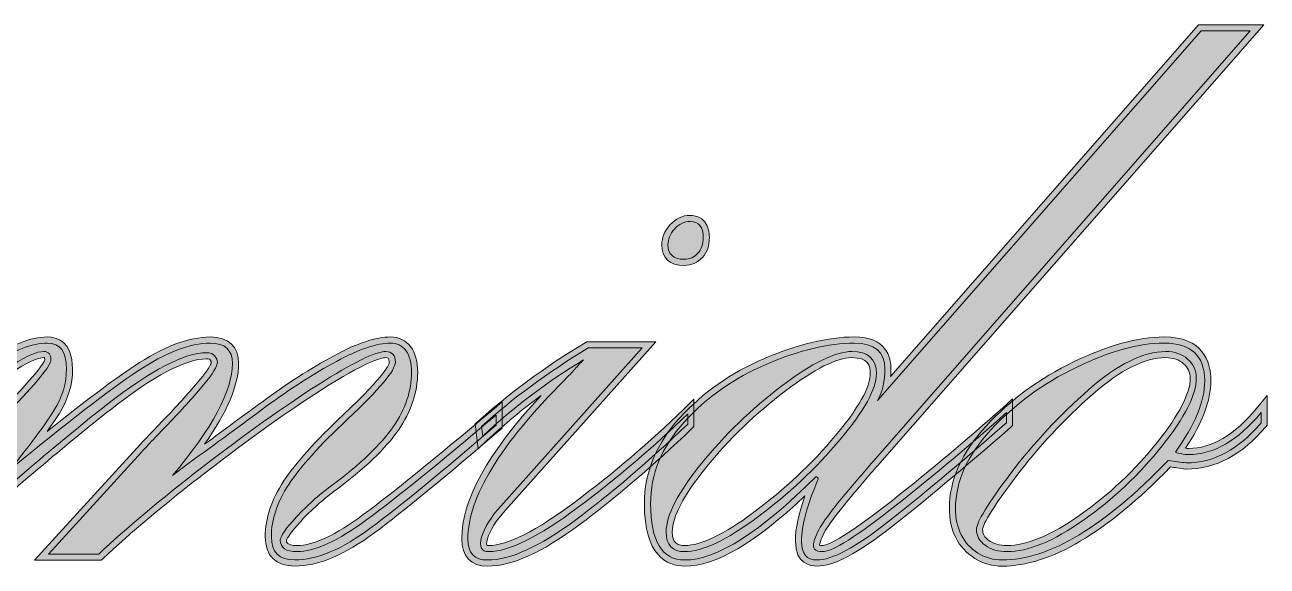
# Model space of a CAD drawing. Header units: inches. Extents: x 287 to 692, y -244 to -130.
# Drawn here: x 489.4 to 691.9, y -239.1 to -150.8 of the extents above; entities that cross this region are included whole.
import ezdxf

# ---------------------------------------------------------------- set-up
doc = ezdxf.new("R2010")
doc.units = ezdxf.units.IN
doc.header["$MEASUREMENT"] = 0
doc.layers.add('Layer 1', color=7, linetype='Continuous')

# ---------------------------------------------------------------- blocks, each defined once
blk = doc.blocks.new('block 2')
at = {"layer": 'Layer 1', "true_color": 0x231f20}
h = blk.add_hatch(color=250, dxfattribs=at)
h.dxf.hatch_style = 2
edge = h.paths.add_edge_path()
edge.add_spline(control_points=[(618.53, -239.05), (617.47, -239.05), (614.99, -238.66), (614.99, -235.03), (614.99, -232.96), (615.51, -230.52), (616.55, -227.61), (608.41, -235.31), (601.98, -239.05), (596.95, -239.05), (593.96, -239.05), (590.38, -237.29), (590.38, -228.87), (590.38, -223.82), (592.31, -219.13), (596.11, -214.92), (599.84, -210.8), (604.49, -207.53), (609.94, -205.2), (615.38, -202.88), (620.3, -201.7), (624.59, -201.7), (629.79, -201.7), (630.57, -204.96), (630.57, -206.9), (630.57, -207.32), (630.55, -207.73), (630.52, -208.14), (630.52, -208.14), (680.68, -150.82), (680.68, -150.82), (680.68, -150.82), (691.34, -150.82), (691.34, -150.82), (691.34, -150.82), (628.37, -222.7), (628.37, -222.7), (627, -224.26), (625.49, -226.03), (623.89, -227.95), (622.29, -229.87), (621.11, -231.39), (620.39, -232.46), (619.7, -233.47), (619.22, -234.46), (618.96, -235.39), (618.93, -235.5), (618.92, -235.58), (618.91, -235.63), (618.99, -235.65), (619.14, -235.69), (619.41, -235.69), (620.04, -235.69), (622.41, -234.97), (630.8, -228.33), (637.13, -223.33), (643.17, -218.26), (648.73, -213.29), (648.73, -213.29), (650.39, -211.79), (650.39, -211.79), (650.39, -211.79), (650.39, -216.14), (650.39, -216.14), (650.39, -216.14), (650.05, -216.44), (650.05, -216.44), (642.4, -223.12), (635.86, -228.59), (630.62, -232.69), (625.15, -236.97), (621.2, -239.05), (618.53, -239.05)], knot_values=[0, 0, 0, 0, 1, 1, 1, 2, 2, 2, 3, 3, 3, 4, 4, 4, 5, 5, 5, 6, 6, 6, 7, 7, 7, 8, 8, 8, 9, 9, 9, 10, 10, 10, 11, 11, 11, 12, 12, 12, 13, 13, 13, 14, 14, 14, 15, 15, 15, 16, 16, 16, 17, 17, 17, 18, 18, 18, 19, 19, 19, 20, 20, 20, 21, 21, 21, 22, 22, 22, 23, 23, 23, 24, 24, 24, 24], degree=3, periodic=1)
edge = h.paths.add_edge_path()
edge.add_spline(control_points=[(624.2, -205.07), (621.76, -205.07), (618.12, -206.89), (613.38, -210.48), (608.51, -214.16), (604.15, -218.37), (600.42, -223.01), (596.77, -227.52), (594.92, -231.04), (594.92, -233.46), (594.92, -235.31), (595.73, -235.69), (596.95, -235.69), (599.58, -235.69), (603.38, -233.86), (608.22, -230.27), (613.18, -226.59), (617.66, -222.39), (621.53, -217.78), (626.22, -212.2), (627.2, -209.21), (627.2, -207.68), (627.2, -206.33), (626.84, -205.07), (624.2, -205.07)], knot_values=[0, 0, 0, 0, 1, 1, 1, 2, 2, 2, 3, 3, 3, 4, 4, 4, 5, 5, 5, 6, 6, 6, 7, 7, 7, 8, 8, 8, 8], degree=3, periodic=1)
h = blk.add_hatch(color=250, dxfattribs=at)
h.dxf.hatch_style = 2
edge = h.paths.add_edge_path()
edge.add_spline(control_points=[(628.4, -212.08), (628.4, -212.08), (681.13, -151.82), (681.13, -151.82), (681.13, -151.82), (689.14, -151.82), (689.14, -151.82), (689.14, -151.82), (627.62, -222.04), (627.62, -222.04), (626.25, -223.6), (624.75, -225.36), (623.12, -227.31), (621.5, -229.26), (620.31, -230.79), (619.56, -231.9), (618.81, -233.01), (618.29, -234.08), (618, -235.12), (617.7, -236.17), (618.17, -236.69), (619.41, -236.69), (621.04, -236.69), (625.04, -234.16), (631.42, -229.12), (637.8, -224.07), (643.79, -219.04), (649.39, -214.03), (649.39, -214.03), (649.39, -215.69), (649.39, -215.69), (641.71, -222.4), (635.25, -227.8), (630.01, -231.9), (624.77, -236), (620.94, -238.05), (618.53, -238.05), (616.84, -238.05), (615.99, -237.04), (615.99, -235.03), (615.99, -232.42), (616.91, -229.04), (618.73, -224.87), (618.73, -224.81), (618.68, -224.72), (618.58, -224.63), (618.48, -224.53), (618.4, -224.48), (618.34, -224.48), (609.29, -233.53), (602.16, -238.05), (596.95, -238.05), (593.24, -238.05), (591.38, -234.99), (591.38, -228.87), (591.38, -224.06), (593.21, -219.63), (596.85, -215.59), (600.5, -211.56), (604.99, -208.4), (610.33, -206.12), (615.67, -203.84), (620.42, -202.7), (624.59, -202.7), (627.91, -202.7), (629.57, -204.1), (629.57, -206.9), (629.57, -208.85), (629.18, -210.58), (628.4, -212.08)], knot_values=[0, 0, 0, 0, 1, 1, 1, 2, 2, 2, 3, 3, 3, 4, 4, 4, 5, 5, 5, 6, 6, 6, 7, 7, 7, 8, 8, 8, 9, 9, 9, 10, 10, 10, 11, 11, 11, 12, 12, 12, 13, 13, 13, 14, 14, 14, 15, 15, 15, 16, 16, 16, 17, 17, 17, 18, 18, 18, 19, 19, 19, 20, 20, 20, 21, 21, 21, 22, 22, 22, 23, 23, 23, 23], degree=3, periodic=1)
edge = h.paths.add_edge_path()
edge.add_spline(control_points=[(624.2, -204.07), (621.53, -204.07), (617.72, -205.94), (612.77, -209.68), (607.82, -213.43), (603.45, -217.66), (599.64, -222.38), (595.83, -227.1), (593.92, -230.79), (593.92, -233.46), (593.92, -235.61), (594.93, -236.69), (596.95, -236.69), (599.82, -236.69), (603.77, -234.82), (608.82, -231.07), (613.86, -227.33), (618.35, -223.11), (622.29, -218.42), (626.23, -213.74), (628.2, -210.16), (628.2, -207.68), (628.2, -205.27), (626.87, -204.07), (624.2, -204.07)], knot_values=[0, 0, 0, 0, 1, 1, 1, 2, 2, 2, 3, 3, 3, 4, 4, 4, 5, 5, 5, 6, 6, 6, 7, 7, 7, 8, 8, 8, 8], degree=3, periodic=1)
h = blk.add_hatch(color=250, dxfattribs=at)
h.dxf.hatch_style = 2
edge = h.paths.add_edge_path()
edge.add_spline(control_points=[(564.82, -239.05), (562.1, -239.05), (560.6, -237.48), (560.6, -234.64), (560.6, -228.26), (564.84, -220.58), (573.53, -211.25), (570.47, -213.5), (567.52, -215.95), (564.72, -218.57), (564.72, -218.57), (563.29, -219.91), (563.29, -219.91), (563.29, -219.91), (562.79, -215.88), (562.79, -215.88), (562.79, -215.88), (563.17, -215.54), (563.17, -215.54), (568.14, -211.03), (574.04, -206.68), (580.71, -202.63), (580.71, -202.63), (580.95, -202.48), (580.95, -202.48), (580.95, -202.48), (592.25, -202.48), (592.25, -202.48), (592.25, -202.48), (567.72, -229.93), (567.72, -229.93), (566.2, -231.63), (565.22, -233.21), (564.81, -234.62), (564.59, -235.36), (564.68, -235.62), (564.69, -235.65), (564.69, -235.65), (564.69, -235.65), (564.69, -235.65), (564.71, -235.65), (564.8, -235.69), (565.02, -235.69), (568.04, -235.69), (572.73, -233.32), (578.97, -228.66), (585.35, -223.89), (591.33, -218.79), (596.74, -213.51), (596.74, -213.51), (598.44, -211.85), (598.44, -211.85), (598.44, -211.85), (598.44, -216.31), (598.44, -216.31), (598.44, -216.31), (598.13, -216.61), (598.13, -216.61), (591.81, -222.67), (585.64, -227.95), (579.77, -232.31), (573.68, -236.85), (568.79, -239.05), (564.82, -239.05)], knot_values=[0, 0, 0, 0, 1, 1, 1, 2, 2, 2, 3, 3, 3, 4, 4, 4, 5, 5, 5, 6, 6, 6, 7, 7, 7, 8, 8, 8, 9, 9, 9, 10, 10, 10, 11, 11, 11, 12, 12, 12, 13, 13, 13, 14, 14, 14, 15, 15, 15, 16, 16, 16, 17, 17, 17, 18, 18, 18, 19, 19, 19, 20, 20, 20, 21, 21, 21, 21], degree=3, periodic=1)
edge = h.paths.add_edge_path()
edge.add_spline(control_points=[(596.85, -190.03), (594.54, -190.03), (593.22, -188.81), (593.22, -186.69), (593.22, -185.53), (593.66, -184.44), (594.54, -183.44), (595.45, -182.4), (596.56, -181.88), (597.83, -181.88), (598.78, -181.88), (600.98, -182.23), (600.98, -185.51), (600.98, -186.81), (600.6, -187.89), (599.84, -188.72), (599.06, -189.59), (598.06, -190.03), (596.85, -190.03)], knot_values=[0, 0, 0, 0, 1, 1, 1, 2, 2, 2, 3, 3, 3, 4, 4, 4, 5, 5, 5, 6, 6, 6, 6], degree=3, periodic=1)
h = blk.add_hatch(color=250, dxfattribs=at)
h.dxf.hatch_style = 2
edge = h.paths.add_edge_path()
edge.add_spline(control_points=[(564.04, -217.84), (564.04, -217.84), (563.85, -216.28), (563.85, -216.28), (568.79, -211.78), (574.59, -207.52), (581.23, -203.48), (581.23, -203.48), (590.02, -203.48), (590.02, -203.48), (590.02, -203.48), (566.97, -229.26), (566.97, -229.26), (565.34, -231.09), (564.3, -232.78), (563.85, -234.34), (563.39, -235.91), (563.78, -236.69), (565.02, -236.69), (568.27, -236.69), (573.12, -234.28), (579.57, -229.46), (586.01, -224.64), (591.97, -219.56), (597.44, -214.23), (597.44, -214.23), (597.44, -215.89), (597.44, -215.89), (591.12, -221.94), (585.04, -227.15), (579.18, -231.51), (573.32, -235.87), (568.53, -238.05), (564.82, -238.05), (562.67, -238.05), (561.6, -236.92), (561.6, -234.64), (561.6, -227.87), (566.87, -219.21), (577.42, -208.66), (578.01, -208.07), (578.54, -207.5), (579.03, -206.95), (579.52, -206.4), (579.99, -205.89), (580.45, -205.44), (574.59, -208.95), (569.12, -213.09), (564.04, -217.84)], knot_values=[0, 0, 0, 0, 1, 1, 1, 2, 2, 2, 3, 3, 3, 4, 4, 4, 5, 5, 5, 6, 6, 6, 7, 7, 7, 8, 8, 8, 9, 9, 9, 10, 10, 10, 11, 11, 11, 12, 12, 12, 13, 13, 13, 14, 14, 14, 15, 15, 15, 16, 16, 16, 16], degree=3, periodic=1)
edge = h.paths.add_edge_path()
edge.add_spline(control_points=[(597.83, -182.88), (599.26, -182.88), (599.98, -183.76), (599.98, -185.51), (599.98, -186.56), (599.69, -187.4), (599.1, -188.05), (598.51, -188.7), (597.76, -189.03), (596.85, -189.03), (595.1, -189.03), (594.22, -188.25), (594.22, -186.69), (594.22, -185.77), (594.57, -184.91), (595.29, -184.1), (596.01, -183.28), (596.85, -182.88), (597.83, -182.88)], knot_values=[0, 0, 0, 0, 1, 1, 1, 2, 2, 2, 3, 3, 3, 4, 4, 4, 5, 5, 5, 6, 6, 6, 6], degree=3, periodic=1)
h = blk.add_hatch(color=250, dxfattribs=at)
h.dxf.hatch_style = 2
edge = h.paths.add_edge_path()
edge.add_spline(control_points=[(533.38, -239.05), (530.28, -239.05), (528.57, -237.35), (528.57, -234.25), (528.57, -231.26), (529.58, -228.22), (531.57, -225.2), (533.49, -222.28), (536.76, -218.64), (541.29, -214.38), (548.41, -207.7), (548.78, -206.08), (548.78, -205.83), (548.78, -205.07), (548.57, -205.07), (548.22, -205.07), (547.38, -205.07), (544.9, -205.75), (537.72, -210.33), (532.12, -213.91), (525.82, -218.39), (519, -223.66), (512.19, -228.92), (506.52, -233.68), (502.13, -237.81), (502.13, -237.81), (501.84, -238.08), (501.84, -238.08), (501.84, -238.08), (490.98, -238.08), (490.98, -238.08), (490.98, -238.08), (507.64, -219.8), (507.64, -219.8), (508.69, -218.68), (510.27, -217.02), (512.39, -214.8), (514.48, -212.62), (516.29, -210.61), (517.77, -208.85), (519.68, -206.56), (519.77, -205.89), (519.78, -205.82), (519.78, -205.81), (519.77, -205.69), (519.57, -205.43), (519.53, -205.39), (519.43, -205.26), (519.02, -205.26), (515.62, -205.26), (510.34, -208.05), (503.33, -213.55), (496.15, -219.17), (487.6, -226.45), (477.89, -235.18), (477.89, -235.18), (474.79, -238.08), (474.79, -238.08), (474.79, -238.08), (463.76, -238.08), (463.76, -238.08), (463.76, -238.08), (485.85, -213.36), (485.85, -213.36), (491.9, -207.15), (492.57, -205.68), (492.64, -205.38), (492.63, -205.22), (492.6, -205.12), (492.58, -205.07), (492.58, -205.07), (492.52, -205.07), (492.46, -205.07), (491.83, -205.07), (490.55, -205.41), (488.01, -207.01), (485.84, -208.39), (483.43, -210.13), (480.88, -212.17), (478.29, -214.25), (475.6, -216.47), (472.9, -218.79), (472.9, -218.79), (471.24, -220.21), (471.24, -220.21), (471.24, -220.21), (471.24, -215.83), (471.24, -215.83), (471.24, -215.83), (471.57, -215.54), (471.57, -215.54), (476.4, -211.16), (480.51, -207.75), (483.77, -205.41), (487.18, -202.95), (490.3, -201.7), (493.05, -201.7), (494.59, -201.7), (497.17, -202.38), (497.17, -206.9), (497.17, -209.42), (496.43, -211.89), (494.97, -214.22), (494.45, -215.04), (493.8, -216), (493.02, -217.09), (499, -212.32), (503.75, -208.75), (507.19, -206.46), (511.92, -203.3), (516.1, -201.7), (519.61, -201.7), (522.58, -201.7), (524.22, -203.24), (524.22, -206.02), (524.22, -209.54), (522.4, -213.87), (518.69, -219.17), (521.94, -216.78), (525.07, -214.48), (528.1, -212.25), (532.08, -209.31), (535.98, -206.8), (539.69, -204.8), (543.55, -202.72), (546.6, -201.7), (549, -201.7), (550.35, -201.7), (551.48, -202.26), (552.29, -203.32), (553.04, -204.31), (553.42, -205.71), (553.42, -207.49), (553.42, -210.68), (552.36, -213.84), (550.27, -216.89), (548.22, -219.87), (544.71, -223.22), (539.83, -226.84), (537.93, -228.24), (536.11, -229.87), (534.4, -231.7), (532.19, -234.08), (532.04, -234.78), (532.03, -234.85), (532.03, -235.11), (532.03, -235.69), (533.77, -235.69), (536.4, -235.69), (540.03, -233.99), (544.55, -230.66), (549.22, -227.21), (556.28, -221.49), (565.54, -213.66), (565.54, -213.66), (567.19, -212.26), (567.19, -212.26), (567.19, -212.26), (567.19, -216.54), (567.19, -216.54), (567.19, -216.54), (566.84, -216.84), (566.84, -216.84), (558.01, -224.44), (551.14, -230.07), (546.43, -233.58), (541.55, -237.21), (537.16, -239.05), (533.38, -239.05)], knot_values=[0, 0, 0, 0, 1, 1, 1, 2, 2, 2, 3, 3, 3, 4, 4, 4, 5, 5, 5, 6, 6, 6, 7, 7, 7, 8, 8, 8, 9, 9, 9, 10, 10, 10, 11, 11, 11, 12, 12, 12, 13, 13, 13, 14, 14, 14, 15, 15, 15, 16, 16, 16, 17, 17, 17, 18, 18, 18, 19, 19, 19, 20, 20, 20, 21, 21, 21, 22, 22, 22, 23, 23, 23, 24, 24, 24, 25, 25, 25, 26, 26, 26, 27, 27, 27, 28, 28, 28, 29, 29, 29, 30, 30, 30, 31, 31, 31, 32, 32, 32, 33, 33, 33, 34, 34, 34, 35, 35, 35, 36, 36, 36, 37, 37, 37, 38, 38, 38, 39, 39, 39, 40, 40, 40, 41, 41, 41, 42, 42, 42, 43, 43, 43, 44, 44, 44, 45, 45, 45, 46, 46, 46, 47, 47, 47, 48, 48, 48, 49, 49, 49, 50, 50, 50, 51, 51, 51, 52, 52, 52, 53, 53, 53, 54, 54, 54, 55, 55, 55, 56, 56, 56, 56], degree=3, periodic=1)
h = blk.add_hatch(color=250, dxfattribs=at)
h.dxf.hatch_style = 2
edge = h.paths.add_edge_path()
edge.add_spline(control_points=[(648.71, -239.05), (647.09, -239.05), (645.59, -238.62), (644.23, -237.78), (642.87, -236.94), (641.83, -235.8), (641.12, -234.4), (640.44, -233.03), (640.09, -231.43), (640.09, -229.66), (640.09, -225.06), (642.12, -220.52), (646.12, -216.18), (650.03, -211.94), (654.81, -208.44), (660.33, -205.76), (665.88, -203.07), (670.84, -201.7), (675.08, -201.7), (681.39, -201.7), (682.72, -205.59), (682.72, -208.85), (682.72, -212.06), (681.33, -215.75), (678.59, -219.84), (678.75, -219.86), (678.91, -219.87), (679.08, -219.87), (682.85, -219.87), (686.57, -217.69), (690.13, -213.39), (690.13, -213.39), (691.9, -211.26), (691.9, -211.26), (691.9, -211.26), (691.9, -216.05), (691.9, -216.05), (691.9, -216.05), (691.66, -216.33), (691.66, -216.33), (687.84, -220.91), (683.47, -223.23), (678.69, -223.23), (678.69, -223.23), (678.62, -223.23), (678.62, -223.23), (678.62, -223.23), (677.18, -223.03), (677.18, -223.03), (676.86, -222.98), (676.52, -222.94), (676.14, -222.89), (665.71, -233.62), (656.49, -239.05), (648.71, -239.05)], knot_values=[0, 0, 0, 0, 1, 1, 1, 2, 2, 2, 3, 3, 3, 4, 4, 4, 5, 5, 5, 6, 6, 6, 7, 7, 7, 8, 8, 8, 9, 9, 9, 10, 10, 10, 11, 11, 11, 12, 12, 12, 13, 13, 13, 14, 14, 14, 15, 15, 15, 16, 16, 16, 17, 17, 17, 18, 18, 18, 18], degree=3, periodic=1)
edge = h.paths.add_edge_path()
edge.add_spline(control_points=[(675.37, -205.07), (671.99, -205.07), (667.99, -207.07), (663.48, -211.02), (658.83, -215.09), (654.61, -219.63), (650.92, -224.5), (645.9, -231.14), (645.51, -232.74), (645.51, -233.07), (645.51, -233.79), (645.83, -234.36), (646.51, -234.85), (647.28, -235.41), (648.28, -235.69), (649.49, -235.69), (652.71, -235.69), (656.71, -234.02), (661.37, -230.74), (666.12, -227.39), (670.37, -223.38), (674, -218.83), (677.55, -214.38), (679.35, -210.89), (679.35, -208.46), (679.35, -207.46), (679, -206.67), (678.28, -206.05), (677.52, -205.39), (676.56, -205.07), (675.37, -205.07)], knot_values=[0, 0, 0, 0, 1, 1, 1, 2, 2, 2, 3, 3, 3, 4, 4, 4, 5, 5, 5, 6, 6, 6, 7, 7, 7, 8, 8, 8, 9, 9, 9, 10, 10, 10, 10], degree=3, periodic=1)
h = blk.add_hatch(color=250, dxfattribs=at)
h.dxf.hatch_style = 2
edge = h.paths.add_edge_path()
edge.add_spline(control_points=[(472.24, -218.03), (472.24, -218.03), (472.24, -216.28), (472.24, -216.28), (477.06, -211.92), (481.1, -208.56), (484.35, -206.22), (487.61, -203.87), (490.51, -202.7), (493.05, -202.7), (495.13, -202.7), (496.17, -204.1), (496.17, -206.9), (496.17, -209.25), (495.49, -211.51), (494.12, -213.69), (492.75, -215.87), (490.44, -219.01), (487.19, -223.11), (496.3, -215.63), (503.15, -210.35), (507.74, -207.29), (512.33, -204.23), (516.29, -202.7), (519.61, -202.7), (522.02, -202.7), (523.22, -203.81), (523.22, -206.02), (523.22, -210.45), (519.96, -216.54), (513.46, -224.28), (513.46, -224.28), (516.19, -222.23), (516.19, -222.23), (520.55, -219.04), (524.72, -215.98), (528.69, -213.05), (532.66, -210.12), (536.49, -207.67), (540.16, -205.68), (543.84, -203.7), (546.79, -202.7), (549, -202.7), (550.04, -202.7), (550.87, -203.11), (551.49, -203.92), (552.11, -204.74), (552.42, -205.92), (552.42, -207.49), (552.42, -210.48), (551.43, -213.43), (549.44, -216.33), (547.46, -219.22), (544.05, -222.46), (539.24, -226.04), (537.28, -227.47), (535.43, -229.13), (533.67, -231.02), (531.91, -232.91), (531.03, -234.18), (531.03, -234.83), (531.03, -236.07), (531.95, -236.69), (533.77, -236.69), (536.63, -236.69), (540.42, -234.95), (545.14, -231.46), (549.87, -227.98), (556.88, -222.3), (566.19, -214.42), (566.19, -214.42), (566.19, -216.08), (566.19, -216.08), (557.34, -223.7), (550.55, -229.26), (545.83, -232.78), (541.11, -236.3), (536.96, -238.05), (533.38, -238.05), (530.84, -238.05), (529.57, -236.78), (529.57, -234.25), (529.57, -231.45), (530.51, -228.61), (532.4, -225.75), (534.29, -222.88), (537.48, -219.34), (541.97, -215.1), (547.18, -210.22), (549.78, -207.13), (549.78, -205.83), (549.78, -204.66), (549.26, -204.07), (548.22, -204.07), (546.53, -204.07), (542.85, -205.88), (537.19, -209.49), (531.52, -213.1), (525.26, -217.56), (518.39, -222.87), (511.52, -228.17), (505.87, -232.91), (501.44, -237.08), (501.44, -237.08), (493.24, -237.08), (493.24, -237.08), (493.24, -237.08), (508.38, -220.48), (508.38, -220.48), (509.42, -219.37), (511, -217.71), (513.11, -215.5), (515.23, -213.28), (517.04, -211.28), (518.53, -209.49), (520.03, -207.7), (520.78, -206.48), (520.78, -205.83), (520.78, -205.5), (520.63, -205.16), (520.34, -204.8), (520.05, -204.44), (519.61, -204.26), (519.02, -204.26), (515.38, -204.26), (509.94, -207.1), (502.71, -212.76), (495.49, -218.42), (486.99, -225.65), (477.23, -234.44), (477.23, -234.44), (474.39, -237.08), (474.39, -237.08), (474.39, -237.08), (465.99, -237.08), (465.99, -237.08), (465.99, -237.08), (486.6, -214.03), (486.6, -214.03), (491.29, -209.21), (493.63, -206.35), (493.63, -205.44), (493.63, -204.53), (493.24, -204.07), (492.46, -204.07), (491.35, -204.07), (489.69, -204.77), (487.48, -206.17), (485.27, -207.57), (482.86, -209.31), (480.25, -211.39), (477.65, -213.48), (474.98, -215.69), (472.24, -218.03)], knot_values=[0, 0, 0, 0, 1, 1, 1, 2, 2, 2, 3, 3, 3, 4, 4, 4, 5, 5, 5, 6, 6, 6, 7, 7, 7, 8, 8, 8, 9, 9, 9, 10, 10, 10, 11, 11, 11, 12, 12, 12, 13, 13, 13, 14, 14, 14, 15, 15, 15, 16, 16, 16, 17, 17, 17, 18, 18, 18, 19, 19, 19, 20, 20, 20, 21, 21, 21, 22, 22, 22, 23, 23, 23, 24, 24, 24, 25, 25, 25, 26, 26, 26, 27, 27, 27, 28, 28, 28, 29, 29, 29, 30, 30, 30, 31, 31, 31, 32, 32, 32, 33, 33, 33, 34, 34, 34, 35, 35, 35, 36, 36, 36, 37, 37, 37, 38, 38, 38, 39, 39, 39, 40, 40, 40, 41, 41, 41, 42, 42, 42, 43, 43, 43, 44, 44, 44, 45, 45, 45, 46, 46, 46, 47, 47, 47, 48, 48, 48, 49, 49, 49, 50, 50, 50, 51, 51, 51, 51], degree=3, periodic=1)
h = blk.add_hatch(color=250, dxfattribs=at)
h.dxf.hatch_style = 2
edge = h.paths.add_edge_path()
edge.add_spline(control_points=[(690.9, -214.03), (690.9, -214.03), (690.9, -215.69), (690.9, -215.69), (687.25, -220.05), (683.18, -222.23), (678.69, -222.23), (678.23, -222.17), (677.78, -222.1), (677.32, -222.04), (676.87, -221.97), (676.35, -221.91), (675.76, -221.84), (665.34, -232.65), (656.33, -238.05), (648.71, -238.05), (647.28, -238.05), (645.96, -237.68), (644.75, -236.93), (643.55, -236.18), (642.64, -235.19), (642.02, -233.95), (641.4, -232.72), (641.09, -231.28), (641.09, -229.66), (641.09, -225.29), (643.01, -221.03), (646.85, -216.86), (650.69, -212.7), (655.33, -209.29), (660.77, -206.66), (666.21, -204.02), (670.97, -202.7), (675.08, -202.7), (679.5, -202.7), (681.72, -204.75), (681.72, -208.85), (681.72, -212.17), (680.12, -216.05), (676.93, -220.48), (677.58, -220.74), (678.3, -220.87), (679.08, -220.87), (683.18, -220.87), (687.12, -218.59), (690.9, -214.03)], knot_values=[0, 0, 0, 0, 1, 1, 1, 2, 2, 2, 3, 3, 3, 4, 4, 4, 5, 5, 5, 6, 6, 6, 7, 7, 7, 8, 8, 8, 9, 9, 9, 10, 10, 10, 11, 11, 11, 12, 12, 12, 13, 13, 13, 14, 14, 14, 15, 15, 15, 15], degree=3, periodic=1)
edge = h.paths.add_edge_path()
edge.add_spline(control_points=[(675.37, -204.07), (671.72, -204.07), (667.54, -206.14), (662.82, -210.27), (658.1, -214.41), (653.87, -218.95), (650.12, -223.89), (646.38, -228.84), (644.51, -231.9), (644.51, -233.07), (644.51, -234.12), (644.98, -234.98), (645.93, -235.66), (646.87, -236.34), (648.06, -236.69), (649.49, -236.69), (652.94, -236.69), (657.09, -234.98), (661.94, -231.56), (666.79, -228.14), (671.07, -224.11), (674.78, -219.45), (678.49, -214.8), (680.35, -211.13), (680.35, -208.46), (680.35, -207.16), (679.88, -206.1), (678.93, -205.29), (677.99, -204.48), (676.8, -204.07), (675.37, -204.07)], knot_values=[0, 0, 0, 0, 1, 1, 1, 2, 2, 2, 3, 3, 3, 4, 4, 4, 5, 5, 5, 6, 6, 6, 7, 7, 7, 8, 8, 8, 9, 9, 9, 10, 10, 10, 10], degree=3, periodic=1)
at = {"layer": 'Layer 1', "lineweight": 0}
for points, knots in [([(618.53, -239.05), (617.47, -239.05), (614.99, -238.66), (614.99, -235.03), (614.99, -232.96), (615.51, -230.52), (616.55, -227.61), (608.41, -235.31), (601.98, -239.05), (596.95, -239.05), (593.96, -239.05), (590.38, -237.29), (590.38, -228.87), (590.38, -223.82), (592.31, -219.13), (596.11, -214.92), (599.84, -210.8), (604.49, -207.53), (609.94, -205.2), (615.38, -202.88), (620.3, -201.7), (624.59, -201.7), (629.79, -201.7), (630.57, -204.96), (630.57, -206.9), (630.57, -207.32), (630.55, -207.73), (630.52, -208.14), (630.52, -208.14), (680.68, -150.82), (680.68, -150.82), (680.68, -150.82), (691.34, -150.82), (691.34, -150.82), (691.34, -150.82), (628.37, -222.7), (628.37, -222.7), (627, -224.26), (625.49, -226.03), (623.89, -227.95), (622.29, -229.87), (621.11, -231.39), (620.39, -232.46), (619.7, -233.47), (619.22, -234.46), (618.96, -235.39), (618.93, -235.5), (618.92, -235.58), (618.91, -235.63), (618.99, -235.65), (619.14, -235.69), (619.41, -235.69), (620.04, -235.69), (622.41, -234.97), (630.8, -228.33), (637.13, -223.33), (643.17, -218.26), (648.73, -213.29), (648.73, -213.29), (650.39, -211.79), (650.39, -211.79), (650.39, -211.79), (650.39, -216.14), (650.39, -216.14), (650.39, -216.14), (650.05, -216.44), (650.05, -216.44), (642.4, -223.12), (635.86, -228.59), (630.62, -232.69), (625.15, -236.97), (621.2, -239.05), (618.53, -239.05)], [0, 0, 0, 0, 1, 1, 1, 2, 2, 2, 3, 3, 3, 4, 4, 4, 5, 5, 5, 6, 6, 6, 7, 7, 7, 8, 8, 8, 9, 9, 9, 10, 10, 10, 11, 11, 11, 12, 12, 12, 13, 13, 13, 14, 14, 14, 15, 15, 15, 16, 16, 16, 17, 17, 17, 18, 18, 18, 19, 19, 19, 20, 20, 20, 21, 21, 21, 22, 22, 22, 23, 23, 23, 24, 24, 24, 24]), ([(628.4, -212.08), (628.4, -212.08), (681.13, -151.82), (681.13, -151.82), (681.13, -151.82), (689.14, -151.82), (689.14, -151.82), (689.14, -151.82), (627.62, -222.04), (627.62, -222.04), (626.25, -223.6), (624.75, -225.36), (623.12, -227.31), (621.5, -229.26), (620.31, -230.79), (619.56, -231.9), (618.81, -233.01), (618.29, -234.08), (618, -235.12), (617.7, -236.17), (618.17, -236.69), (619.41, -236.69), (621.04, -236.69), (625.04, -234.16), (631.42, -229.12), (637.8, -224.07), (643.79, -219.04), (649.39, -214.03), (649.39, -214.03), (649.39, -215.69), (649.39, -215.69), (641.71, -222.4), (635.25, -227.8), (630.01, -231.9), (624.77, -236), (620.94, -238.05), (618.53, -238.05), (616.84, -238.05), (615.99, -237.04), (615.99, -235.03), (615.99, -232.42), (616.91, -229.04), (618.73, -224.87), (618.73, -224.81), (618.68, -224.72), (618.58, -224.63), (618.48, -224.53), (618.4, -224.48), (618.34, -224.48), (609.29, -233.53), (602.16, -238.05), (596.95, -238.05), (593.24, -238.05), (591.38, -234.99), (591.38, -228.87), (591.38, -224.06), (593.21, -219.63), (596.85, -215.59), (600.5, -211.56), (604.99, -208.4), (610.33, -206.12), (615.67, -203.84), (620.42, -202.7), (624.59, -202.7), (627.91, -202.7), (629.57, -204.1), (629.57, -206.9), (629.57, -208.85), (629.18, -210.58), (628.4, -212.08)], [0, 0, 0, 0, 1, 1, 1, 2, 2, 2, 3, 3, 3, 4, 4, 4, 5, 5, 5, 6, 6, 6, 7, 7, 7, 8, 8, 8, 9, 9, 9, 10, 10, 10, 11, 11, 11, 12, 12, 12, 13, 13, 13, 14, 14, 14, 15, 15, 15, 16, 16, 16, 17, 17, 17, 18, 18, 18, 19, 19, 19, 20, 20, 20, 21, 21, 21, 22, 22, 22, 23, 23, 23, 23]), ([(596.85, -190.03), (594.54, -190.03), (593.22, -188.81), (593.22, -186.69), (593.22, -185.53), (593.66, -184.44), (594.54, -183.44), (595.45, -182.4), (596.56, -181.88), (597.83, -181.88), (598.78, -181.88), (600.98, -182.23), (600.98, -185.51), (600.98, -186.81), (600.6, -187.89), (599.84, -188.72), (599.06, -189.59), (598.06, -190.03), (596.85, -190.03)], [0, 0, 0, 0, 1, 1, 1, 2, 2, 2, 3, 3, 3, 4, 4, 4, 5, 5, 5, 6, 6, 6, 6]), ([(597.83, -182.88), (599.26, -182.88), (599.98, -183.76), (599.98, -185.51), (599.98, -186.56), (599.69, -187.4), (599.1, -188.05), (598.51, -188.7), (597.76, -189.03), (596.85, -189.03), (595.1, -189.03), (594.22, -188.25), (594.22, -186.69), (594.22, -185.77), (594.57, -184.91), (595.29, -184.1), (596.01, -183.28), (596.85, -182.88), (597.83, -182.88)], [0, 0, 0, 0, 1, 1, 1, 2, 2, 2, 3, 3, 3, 4, 4, 4, 5, 5, 5, 6, 6, 6, 6]), ([(533.38, -239.05), (530.28, -239.05), (528.57, -237.35), (528.57, -234.25), (528.57, -231.26), (529.58, -228.22), (531.57, -225.2), (533.49, -222.28), (536.76, -218.64), (541.29, -214.38), (548.41, -207.7), (548.78, -206.08), (548.78, -205.83), (548.78, -205.07), (548.57, -205.07), (548.22, -205.07), (547.38, -205.07), (544.9, -205.75), (537.72, -210.33), (532.12, -213.91), (525.82, -218.39), (519, -223.66), (512.19, -228.92), (506.52, -233.68), (502.13, -237.81), (502.13, -237.81), (501.84, -238.08), (501.84, -238.08), (501.84, -238.08), (490.98, -238.08), (490.98, -238.08), (490.98, -238.08), (507.64, -219.8), (507.64, -219.8), (508.69, -218.68), (510.27, -217.02), (512.39, -214.8), (514.48, -212.62), (516.29, -210.61), (517.77, -208.85), (519.68, -206.56), (519.77, -205.89), (519.78, -205.82), (519.78, -205.81), (519.77, -205.69), (519.57, -205.43), (519.53, -205.39), (519.43, -205.26), (519.02, -205.26), (515.62, -205.26), (510.34, -208.05), (503.33, -213.55), (496.15, -219.17), (487.6, -226.45), (477.89, -235.18), (477.89, -235.18), (474.79, -238.08), (474.79, -238.08), (474.79, -238.08), (463.76, -238.08), (463.76, -238.08), (463.76, -238.08), (485.85, -213.36), (485.85, -213.36), (491.9, -207.15), (492.57, -205.68), (492.64, -205.38), (492.63, -205.22), (492.6, -205.12), (492.58, -205.07), (492.58, -205.07), (492.52, -205.07), (492.46, -205.07), (491.83, -205.07), (490.55, -205.41), (488.01, -207.01), (485.84, -208.39), (483.43, -210.13), (480.88, -212.17), (478.29, -214.25), (475.6, -216.47), (472.9, -218.79), (472.9, -218.79), (471.24, -220.21), (471.24, -220.21), (471.24, -220.21), (471.24, -215.83), (471.24, -215.83), (471.24, -215.83), (471.57, -215.54), (471.57, -215.54), (476.4, -211.16), (480.51, -207.75), (483.77, -205.41), (487.18, -202.95), (490.3, -201.7), (493.05, -201.7), (494.59, -201.7), (497.17, -202.38), (497.17, -206.9), (497.17, -209.42), (496.43, -211.89), (494.97, -214.22), (494.45, -215.04), (493.8, -216), (493.02, -217.09), (499, -212.32), (503.75, -208.75), (507.19, -206.46), (511.92, -203.3), (516.1, -201.7), (519.61, -201.7), (522.58, -201.7), (524.22, -203.24), (524.22, -206.02), (524.22, -209.54), (522.4, -213.87), (518.69, -219.17), (521.94, -216.78), (525.07, -214.48), (528.1, -212.25), (532.08, -209.31), (535.98, -206.8), (539.69, -204.8), (543.55, -202.72), (546.6, -201.7), (549, -201.7), (550.35, -201.7), (551.48, -202.26), (552.29, -203.32), (553.04, -204.31), (553.42, -205.71), (553.42, -207.49), (553.42, -210.68), (552.36, -213.84), (550.27, -216.89), (548.22, -219.87), (544.71, -223.22), (539.83, -226.84), (537.93, -228.24), (536.11, -229.87), (534.4, -231.7), (532.19, -234.08), (532.04, -234.78), (532.03, -234.85), (532.03, -235.11), (532.03, -235.69), (533.77, -235.69), (536.4, -235.69), (540.03, -233.99), (544.55, -230.66), (549.22, -227.21), (556.28, -221.49), (565.54, -213.66), (565.54, -213.66), (567.19, -212.26), (567.19, -212.26), (567.19, -212.26), (567.19, -216.54), (567.19, -216.54), (567.19, -216.54), (566.84, -216.84), (566.84, -216.84), (558.01, -224.44), (551.14, -230.07), (546.43, -233.58), (541.55, -237.21), (537.16, -239.05), (533.38, -239.05)], [0, 0, 0, 0, 1, 1, 1, 2, 2, 2, 3, 3, 3, 4, 4, 4, 5, 5, 5, 6, 6, 6, 7, 7, 7, 8, 8, 8, 9, 9, 9, 10, 10, 10, 11, 11, 11, 12, 12, 12, 13, 13, 13, 14, 14, 14, 15, 15, 15, 16, 16, 16, 17, 17, 17, 18, 18, 18, 19, 19, 19, 20, 20, 20, 21, 21, 21, 22, 22, 22, 23, 23, 23, 24, 24, 24, 25, 25, 25, 26, 26, 26, 27, 27, 27, 28, 28, 28, 29, 29, 29, 30, 30, 30, 31, 31, 31, 32, 32, 32, 33, 33, 33, 34, 34, 34, 35, 35, 35, 36, 36, 36, 37, 37, 37, 38, 38, 38, 39, 39, 39, 40, 40, 40, 41, 41, 41, 42, 42, 42, 43, 43, 43, 44, 44, 44, 45, 45, 45, 46, 46, 46, 47, 47, 47, 48, 48, 48, 49, 49, 49, 50, 50, 50, 51, 51, 51, 52, 52, 52, 53, 53, 53, 54, 54, 54, 55, 55, 55, 56, 56, 56, 56]), ([(564.82, -239.05), (562.1, -239.05), (560.6, -237.48), (560.6, -234.64), (560.6, -228.26), (564.84, -220.58), (573.53, -211.25), (570.47, -213.5), (567.52, -215.95), (564.72, -218.57), (564.72, -218.57), (563.29, -219.91), (563.29, -219.91), (563.29, -219.91), (562.79, -215.88), (562.79, -215.88), (562.79, -215.88), (563.17, -215.54), (563.17, -215.54), (568.14, -211.03), (574.04, -206.68), (580.71, -202.63), (580.71, -202.63), (580.95, -202.48), (580.95, -202.48), (580.95, -202.48), (592.25, -202.48), (592.25, -202.48), (592.25, -202.48), (567.72, -229.93), (567.72, -229.93), (566.2, -231.63), (565.22, -233.21), (564.81, -234.62), (564.59, -235.36), (564.68, -235.62), (564.69, -235.65), (564.69, -235.65), (564.69, -235.65), (564.69, -235.65), (564.71, -235.65), (564.8, -235.69), (565.02, -235.69), (568.04, -235.69), (572.73, -233.32), (578.97, -228.66), (585.35, -223.89), (591.33, -218.79), (596.74, -213.51), (596.74, -213.51), (598.44, -211.85), (598.44, -211.85), (598.44, -211.85), (598.44, -216.31), (598.44, -216.31), (598.44, -216.31), (598.13, -216.61), (598.13, -216.61), (591.81, -222.67), (585.64, -227.95), (579.77, -232.31), (573.68, -236.85), (568.79, -239.05), (564.82, -239.05)], [0, 0, 0, 0, 1, 1, 1, 2, 2, 2, 3, 3, 3, 4, 4, 4, 5, 5, 5, 6, 6, 6, 7, 7, 7, 8, 8, 8, 9, 9, 9, 10, 10, 10, 11, 11, 11, 12, 12, 12, 13, 13, 13, 14, 14, 14, 15, 15, 15, 16, 16, 16, 17, 17, 17, 18, 18, 18, 19, 19, 19, 20, 20, 20, 21, 21, 21, 21]), ([(648.71, -239.05), (647.09, -239.05), (645.59, -238.62), (644.23, -237.78), (642.87, -236.94), (641.83, -235.8), (641.12, -234.4), (640.44, -233.03), (640.09, -231.43), (640.09, -229.66), (640.09, -225.06), (642.12, -220.52), (646.12, -216.18), (650.03, -211.94), (654.81, -208.44), (660.33, -205.76), (665.88, -203.07), (670.84, -201.7), (675.08, -201.7), (681.39, -201.7), (682.72, -205.59), (682.72, -208.85), (682.72, -212.06), (681.33, -215.75), (678.59, -219.84), (678.75, -219.86), (678.91, -219.87), (679.08, -219.87), (682.85, -219.87), (686.57, -217.69), (690.13, -213.39), (690.13, -213.39), (691.9, -211.26), (691.9, -211.26), (691.9, -211.26), (691.9, -216.05), (691.9, -216.05), (691.9, -216.05), (691.66, -216.33), (691.66, -216.33), (687.84, -220.91), (683.47, -223.23), (678.69, -223.23), (678.69, -223.23), (678.62, -223.23), (678.62, -223.23), (678.62, -223.23), (677.18, -223.03), (677.18, -223.03), (676.86, -222.98), (676.52, -222.94), (676.14, -222.89), (665.71, -233.62), (656.49, -239.05), (648.71, -239.05)], [0, 0, 0, 0, 1, 1, 1, 2, 2, 2, 3, 3, 3, 4, 4, 4, 5, 5, 5, 6, 6, 6, 7, 7, 7, 8, 8, 8, 9, 9, 9, 10, 10, 10, 11, 11, 11, 12, 12, 12, 13, 13, 13, 14, 14, 14, 15, 15, 15, 16, 16, 16, 17, 17, 17, 18, 18, 18, 18]), ([(472.24, -218.03), (472.24, -218.03), (472.24, -216.28), (472.24, -216.28), (477.06, -211.92), (481.1, -208.56), (484.35, -206.22), (487.61, -203.87), (490.51, -202.7), (493.05, -202.7), (495.13, -202.7), (496.17, -204.1), (496.17, -206.9), (496.17, -209.25), (495.49, -211.51), (494.12, -213.69), (492.75, -215.87), (490.44, -219.01), (487.19, -223.11), (496.3, -215.63), (503.15, -210.35), (507.74, -207.29), (512.33, -204.23), (516.29, -202.7), (519.61, -202.7), (522.02, -202.7), (523.22, -203.81), (523.22, -206.02), (523.22, -210.45), (519.96, -216.54), (513.46, -224.28), (513.46, -224.28), (516.19, -222.23), (516.19, -222.23), (520.55, -219.04), (524.72, -215.98), (528.69, -213.05), (532.66, -210.12), (536.49, -207.67), (540.16, -205.68), (543.84, -203.7), (546.79, -202.7), (549, -202.7), (550.04, -202.7), (550.87, -203.11), (551.49, -203.92), (552.11, -204.74), (552.42, -205.92), (552.42, -207.49), (552.42, -210.48), (551.43, -213.43), (549.44, -216.33), (547.46, -219.22), (544.05, -222.46), (539.24, -226.04), (537.28, -227.47), (535.43, -229.13), (533.67, -231.02), (531.91, -232.91), (531.03, -234.18), (531.03, -234.83), (531.03, -236.07), (531.95, -236.69), (533.77, -236.69), (536.63, -236.69), (540.42, -234.95), (545.14, -231.46), (549.87, -227.98), (556.88, -222.3), (566.19, -214.42), (566.19, -214.42), (566.19, -216.08), (566.19, -216.08), (557.34, -223.7), (550.55, -229.26), (545.83, -232.78), (541.11, -236.3), (536.96, -238.05), (533.38, -238.05), (530.84, -238.05), (529.57, -236.78), (529.57, -234.25), (529.57, -231.45), (530.51, -228.61), (532.4, -225.75), (534.29, -222.88), (537.48, -219.34), (541.97, -215.1), (547.18, -210.22), (549.78, -207.13), (549.78, -205.83), (549.78, -204.66), (549.26, -204.07), (548.22, -204.07), (546.53, -204.07), (542.85, -205.88), (537.19, -209.49), (531.52, -213.1), (525.26, -217.56), (518.39, -222.87), (511.52, -228.17), (505.87, -232.91), (501.44, -237.08), (501.44, -237.08), (493.24, -237.08), (493.24, -237.08), (493.24, -237.08), (508.38, -220.48), (508.38, -220.48), (509.42, -219.37), (511, -217.71), (513.11, -215.5), (515.23, -213.28), (517.04, -211.28), (518.53, -209.49), (520.03, -207.7), (520.78, -206.48), (520.78, -205.83), (520.78, -205.5), (520.63, -205.16), (520.34, -204.8), (520.05, -204.44), (519.61, -204.26), (519.02, -204.26), (515.38, -204.26), (509.94, -207.1), (502.71, -212.76), (495.49, -218.42), (486.99, -225.65), (477.23, -234.44), (477.23, -234.44), (474.39, -237.08), (474.39, -237.08), (474.39, -237.08), (465.99, -237.08), (465.99, -237.08), (465.99, -237.08), (486.6, -214.03), (486.6, -214.03), (491.29, -209.21), (493.63, -206.35), (493.63, -205.44), (493.63, -204.53), (493.24, -204.07), (492.46, -204.07), (491.35, -204.07), (489.69, -204.77), (487.48, -206.17), (485.27, -207.57), (482.86, -209.31), (480.25, -211.39), (477.65, -213.48), (474.98, -215.69), (472.24, -218.03)], [0, 0, 0, 0, 1, 1, 1, 2, 2, 2, 3, 3, 3, 4, 4, 4, 5, 5, 5, 6, 6, 6, 7, 7, 7, 8, 8, 8, 9, 9, 9, 10, 10, 10, 11, 11, 11, 12, 12, 12, 13, 13, 13, 14, 14, 14, 15, 15, 15, 16, 16, 16, 17, 17, 17, 18, 18, 18, 19, 19, 19, 20, 20, 20, 21, 21, 21, 22, 22, 22, 23, 23, 23, 24, 24, 24, 25, 25, 25, 26, 26, 26, 27, 27, 27, 28, 28, 28, 29, 29, 29, 30, 30, 30, 31, 31, 31, 32, 32, 32, 33, 33, 33, 34, 34, 34, 35, 35, 35, 36, 36, 36, 37, 37, 37, 38, 38, 38, 39, 39, 39, 40, 40, 40, 41, 41, 41, 42, 42, 42, 43, 43, 43, 44, 44, 44, 45, 45, 45, 46, 46, 46, 47, 47, 47, 48, 48, 48, 49, 49, 49, 50, 50, 50, 51, 51, 51, 51]), ([(564.04, -217.84), (564.04, -217.84), (563.85, -216.28), (563.85, -216.28), (568.79, -211.78), (574.59, -207.52), (581.23, -203.48), (581.23, -203.48), (590.02, -203.48), (590.02, -203.48), (590.02, -203.48), (566.97, -229.26), (566.97, -229.26), (565.34, -231.09), (564.3, -232.78), (563.85, -234.34), (563.39, -235.91), (563.78, -236.69), (565.02, -236.69), (568.27, -236.69), (573.12, -234.28), (579.57, -229.46), (586.01, -224.64), (591.97, -219.56), (597.44, -214.23), (597.44, -214.23), (597.44, -215.89), (597.44, -215.89), (591.12, -221.94), (585.04, -227.15), (579.18, -231.51), (573.32, -235.87), (568.53, -238.05), (564.82, -238.05), (562.67, -238.05), (561.6, -236.92), (561.6, -234.64), (561.6, -227.87), (566.87, -219.21), (577.42, -208.66), (578.01, -208.07), (578.54, -207.5), (579.03, -206.95), (579.52, -206.4), (579.99, -205.89), (580.45, -205.44), (574.59, -208.95), (569.12, -213.09), (564.04, -217.84)], [0, 0, 0, 0, 1, 1, 1, 2, 2, 2, 3, 3, 3, 4, 4, 4, 5, 5, 5, 6, 6, 6, 7, 7, 7, 8, 8, 8, 9, 9, 9, 10, 10, 10, 11, 11, 11, 12, 12, 12, 13, 13, 13, 14, 14, 14, 15, 15, 15, 16, 16, 16, 16]), ([(624.2, -204.07), (621.53, -204.07), (617.72, -205.94), (612.77, -209.68), (607.82, -213.43), (603.45, -217.66), (599.64, -222.38), (595.83, -227.1), (593.92, -230.79), (593.92, -233.46), (593.92, -235.61), (594.93, -236.69), (596.95, -236.69), (599.82, -236.69), (603.77, -234.82), (608.82, -231.07), (613.86, -227.33), (618.35, -223.11), (622.29, -218.42), (626.23, -213.74), (628.2, -210.16), (628.2, -207.68), (628.2, -205.27), (626.87, -204.07), (624.2, -204.07)], [0, 0, 0, 0, 1, 1, 1, 2, 2, 2, 3, 3, 3, 4, 4, 4, 5, 5, 5, 6, 6, 6, 7, 7, 7, 8, 8, 8, 8]), ([(690.9, -214.03), (690.9, -214.03), (690.9, -215.69), (690.9, -215.69), (687.25, -220.05), (683.18, -222.23), (678.69, -222.23), (678.23, -222.17), (677.78, -222.1), (677.32, -222.04), (676.87, -221.97), (676.35, -221.91), (675.76, -221.84), (665.34, -232.65), (656.33, -238.05), (648.71, -238.05), (647.28, -238.05), (645.96, -237.68), (644.75, -236.93), (643.55, -236.18), (642.64, -235.19), (642.02, -233.95), (641.4, -232.72), (641.09, -231.28), (641.09, -229.66), (641.09, -225.29), (643.01, -221.03), (646.85, -216.86), (650.69, -212.7), (655.33, -209.29), (660.77, -206.66), (666.21, -204.02), (670.97, -202.7), (675.08, -202.7), (679.5, -202.7), (681.72, -204.75), (681.72, -208.85), (681.72, -212.17), (680.12, -216.05), (676.93, -220.48), (677.58, -220.74), (678.3, -220.87), (679.08, -220.87), (683.18, -220.87), (687.12, -218.59), (690.9, -214.03)], [0, 0, 0, 0, 1, 1, 1, 2, 2, 2, 3, 3, 3, 4, 4, 4, 5, 5, 5, 6, 6, 6, 7, 7, 7, 8, 8, 8, 9, 9, 9, 10, 10, 10, 11, 11, 11, 12, 12, 12, 13, 13, 13, 14, 14, 14, 15, 15, 15, 15]), ([(675.37, -204.07), (671.72, -204.07), (667.54, -206.14), (662.82, -210.27), (658.1, -214.41), (653.87, -218.95), (650.12, -223.89), (646.38, -228.84), (644.51, -231.9), (644.51, -233.07), (644.51, -234.12), (644.98, -234.98), (645.93, -235.66), (646.87, -236.34), (648.06, -236.69), (649.49, -236.69), (652.94, -236.69), (657.09, -234.98), (661.94, -231.56), (666.79, -228.14), (671.07, -224.11), (674.78, -219.45), (678.49, -214.8), (680.35, -211.13), (680.35, -208.46), (680.35, -207.16), (679.88, -206.1), (678.93, -205.29), (677.99, -204.48), (676.8, -204.07), (675.37, -204.07)], [0, 0, 0, 0, 1, 1, 1, 2, 2, 2, 3, 3, 3, 4, 4, 4, 5, 5, 5, 6, 6, 6, 7, 7, 7, 8, 8, 8, 9, 9, 9, 10, 10, 10, 10]), ([(624.2, -205.07), (621.76, -205.07), (618.12, -206.89), (613.38, -210.48), (608.51, -214.16), (604.15, -218.37), (600.42, -223.01), (596.77, -227.52), (594.92, -231.04), (594.92, -233.46), (594.92, -235.31), (595.73, -235.69), (596.95, -235.69), (599.58, -235.69), (603.38, -233.86), (608.22, -230.27), (613.18, -226.59), (617.66, -222.39), (621.53, -217.78), (626.22, -212.2), (627.2, -209.21), (627.2, -207.68), (627.2, -206.33), (626.84, -205.07), (624.2, -205.07)], [0, 0, 0, 0, 1, 1, 1, 2, 2, 2, 3, 3, 3, 4, 4, 4, 5, 5, 5, 6, 6, 6, 7, 7, 7, 8, 8, 8, 8]), ([(675.37, -205.07), (671.99, -205.07), (667.99, -207.07), (663.48, -211.02), (658.83, -215.09), (654.61, -219.63), (650.92, -224.5), (645.9, -231.14), (645.51, -232.74), (645.51, -233.07), (645.51, -233.79), (645.83, -234.36), (646.51, -234.85), (647.28, -235.41), (648.28, -235.69), (649.49, -235.69), (652.71, -235.69), (656.71, -234.02), (661.37, -230.74), (666.12, -227.39), (670.37, -223.38), (674, -218.83), (677.55, -214.38), (679.35, -210.89), (679.35, -208.46), (679.35, -207.46), (679, -206.67), (678.28, -206.05), (677.52, -205.39), (676.56, -205.07), (675.37, -205.07)], [0, 0, 0, 0, 1, 1, 1, 2, 2, 2, 3, 3, 3, 4, 4, 4, 5, 5, 5, 6, 6, 6, 7, 7, 7, 8, 8, 8, 9, 9, 9, 10, 10, 10, 10])]:
    blk.add_open_spline(points, degree=3, knots=knots, dxfattribs=at)

msp = doc.modelspace()

# ---------------------------------------------------------------- block references
at = {"layer": 'Layer 1'}
msp.add_blockref('block 2', (0, 0), dxfattribs=at)

doc.saveas('drawing.dxf')
